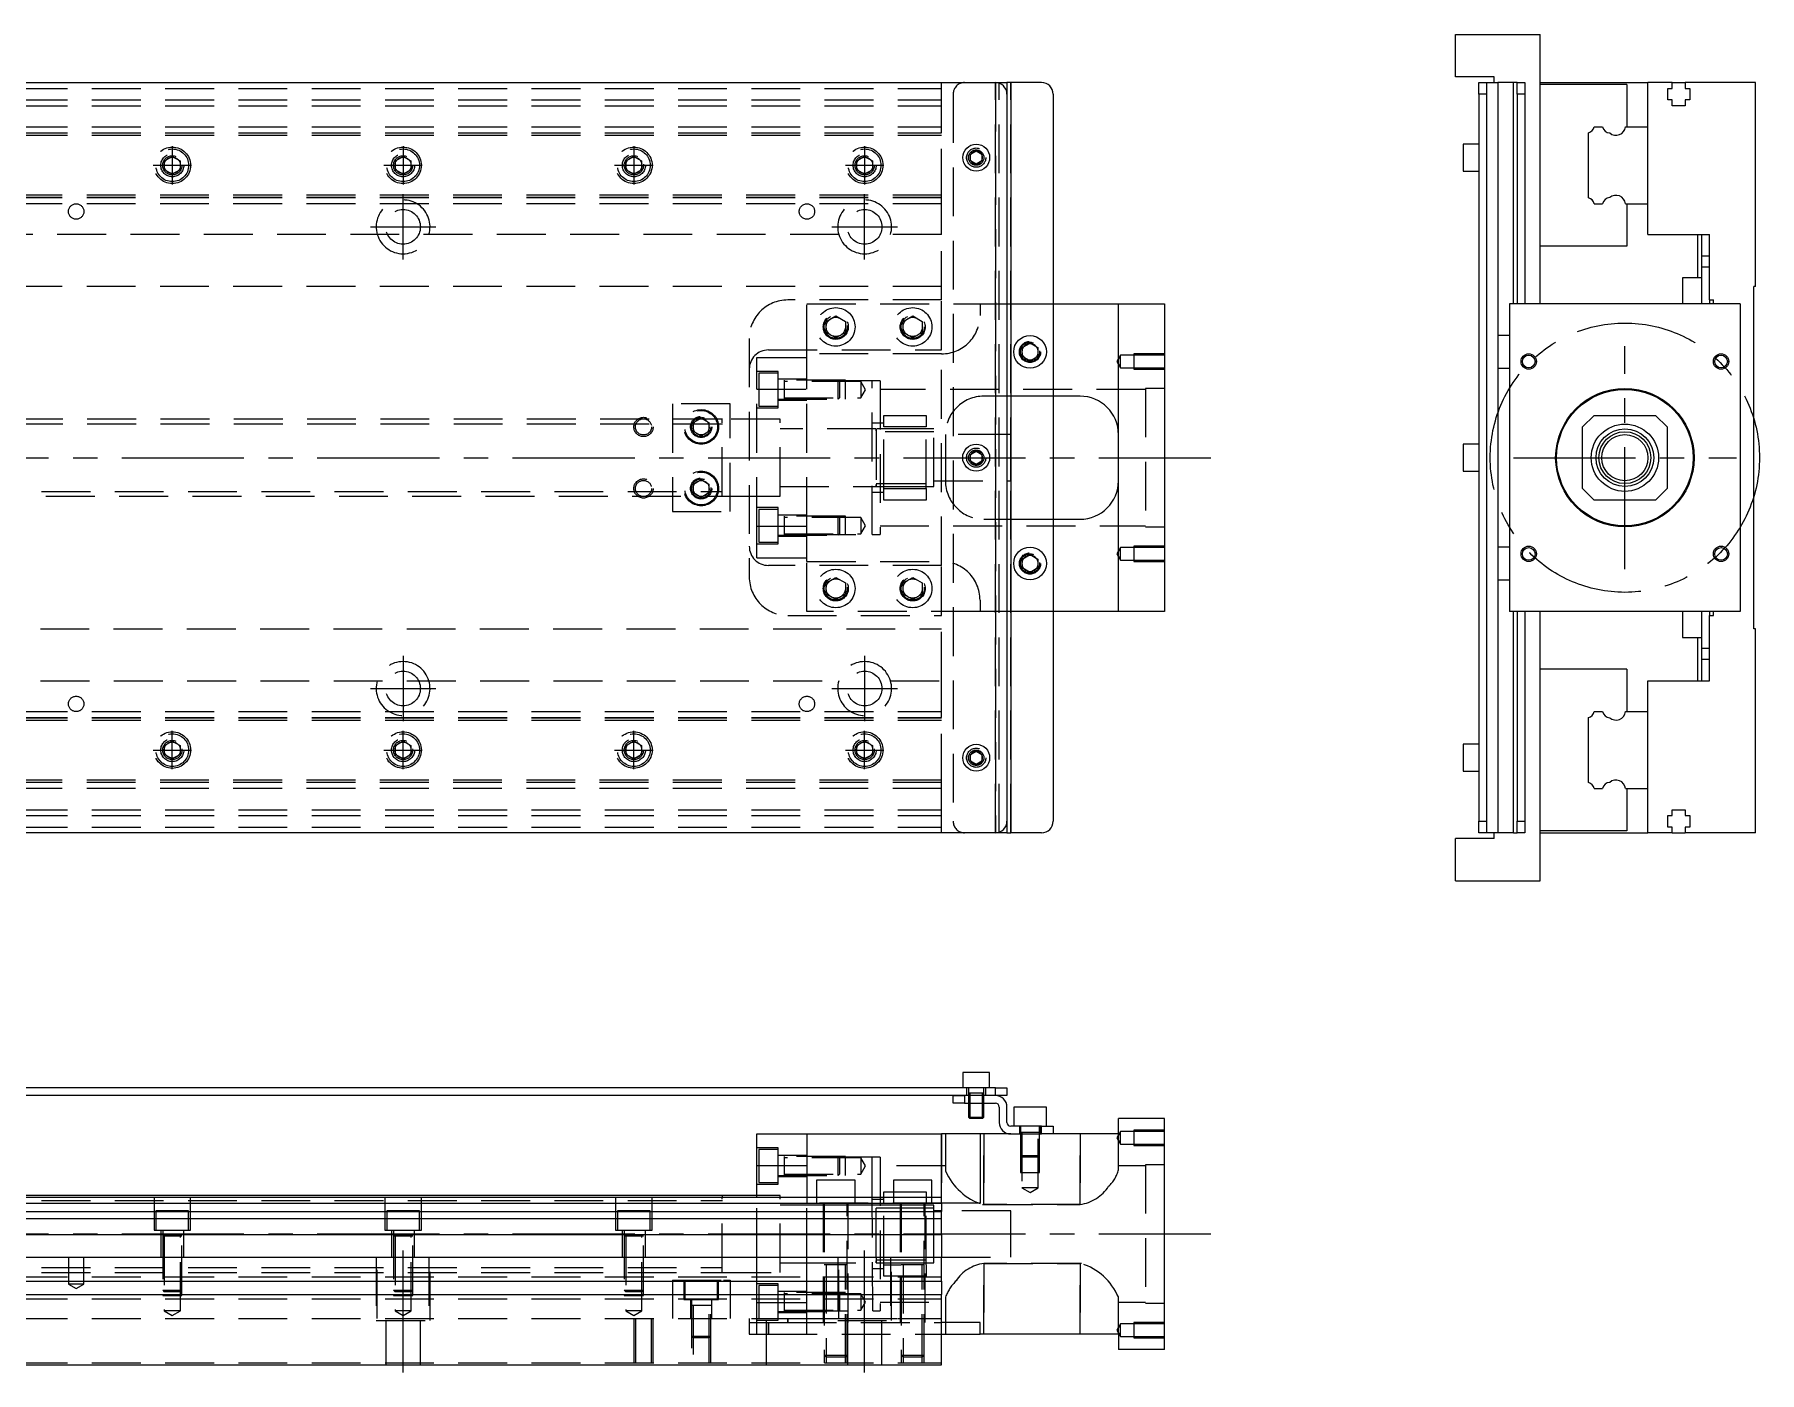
# Model space of a CAD drawing. Extents: x -13 to 870, y -298 to 112.
# Drawn here: x 421.2 to 869.7, y -237.8 to 110 of the extents above; entities that cross this region are included whole.
import ezdxf

# ---------------------------------------------------------------- set-up
doc = ezdxf.new("R2010")
doc.units = 0
doc.linetypes.add('CENTER', pattern=[50.8, 31.75, -6.35, 6.35, -6.35])
doc.linetypes.add('DASHED', pattern=[19.05, 12.7, -6.35])
doc.layers.get('0').update_dxf_attribs({"linetype": 'CONTINUOUS'})
doc.layers.add('CENTER', color=1, linetype='CENTER')

msp = doc.modelspace()

# ---------------------------------------------------------------- linework, layer by layer
at = {"color": 7, "linetype": 'CONTINUOUS'}
for p, q in [((790.65, 110), (812.65, 110)), ((790.65, 99), (790.65, 110)), ((812.65, 40), (812.65, 110)), ((800.65, 99), (790.65, 99)), ((800.65, 97.5), (800.65, 99)), ((3, 97.5), (671, 97.5)), ((671, 97.5), (674, 97.5)), ((674, 97.5), (674, 94.5)), ((675, 97.5), (674, 97.5)), ((674, 94.5), (674, -94.5)), ((675, 97.5), (675, -97.5)), ((683, 97.5), (675, 97.5)), ((686, 94.5), (686, -94.5)), ((796.65, 97.5), (798.65, 97.5)), ((796.65, 94.5), (796.65, 97.5)), ((798.65, 94.5), (796.65, 94.5)), ((796.65, 94.5), (796.65, -94.5)), ((798.65, 97.5), (801.65, 97.5)), ((798.65, 97.5), (798.65, 94.5)), ((798.65, 94.5), (798.65, -94.5)), ((801.65, 97.5), (801.65, 31.75)), ((805.65, 97.5), (801.65, 97.5)), ((805.65, 40), (805.65, 97.5)), ((806.65, 97.5), (805.65, 97.5)), ((806.65, 94.5), (806.65, 97.5)), ((806.65, 97.5), (808.65, 97.5)), ((808.65, 94.5), (806.65, 94.5)), ((806.65, 94.5), (806.65, 40)), ((808.65, 97.5), (808.65, 94.5)), ((808.65, 94.5), (808.65, 40)), ((812.65, 97.5), (840.65, 97.5)), ((835.15, 97), (812.65, 97)), ((835.15, 97), (835.15, 86)), ((840.65, 86), (840.65, 97.5)), ((846.95, 97.5), (840.65, 97.5)), ((845.8, 96), (846.95, 96)), ((845.8, 93), (845.8, 96)), ((846.95, 97.5), (850.35, 97.5)), ((846.95, 96), (846.95, 97.5)), ((850.35, 97.5), (850.35, 96)), ((868.65, 97.5), (850.35, 97.5)), ((850.35, 96), (851.5, 96)), ((851.5, 96), (851.5, 93)), ((868.65, 44.5), (868.65, 97.5)), ((846.95, 93), (845.8, 93)), ((846.95, 91.5), (846.95, 93)), ((850.35, 91.5), (846.95, 91.5)), ((850.35, 93), (850.35, 91.5)), ((851.5, 93), (850.35, 93)), ((826.689608, 86), (828.810392, 86)), ((834.831934, 86), (840.65, 86)), ((840.65, 66), (840.65, 86)), ((840.65, 66), (840.65, 86)), ((792.65, 81.5), (792.65, 78)), ((796.65, 81.5), (792.65, 81.5)), ((825.15, 67.539608), (825.15, 84.460392)), ((664.5, 78.866026), (666, 79.73205)), ((664.5, 77.133974), (664.5, 78.866026)), ((666, 76.26795), (664.5, 77.133974)), ((666, 79.73205), (667.5, 78.866026)), ((667.5, 77.133974), (666, 76.26795)), ((667.5, 78.866026), (667.5, 77.133974)), ((792.65, 78), (792.65, 74.5)), ((792.65, 74.5), (796.65, 74.5)), ((826.689608, 66), (828.810392, 66)), ((834.831934, 66), (840.65, 66)), ((835.15, 66), (835.15, 55)), ((840.65, 58), (840.65, 66)), ((835.15, 55), (812.65, 55)), ((840.65, 58), (856.65, 58)), ((853.65, 46.75), (853.65, 58)), ((854.65, 52.5), (854.65, 58)), ((856.65, 41), (856.65, 58)), ((854.65, 49.5), (854.65, 52.5)), ((854.65, 52.5), (856.65, 52.5)), ((856.65, 49.5), (854.65, 49.5)), ((854.65, 40), (854.65, 49.5)), ((849.65, 46.75), (849.65, 42.5)), ((854.65, 46.75), (849.65, 46.75)), ((849.65, 42.5), (849.65, 40)), ((856.65, 41), (857.65, 41)), ((856.65, 41), (856.65, 40)), ((857.65, 40), (857.65, 41)), ((868.15, -44.5), (868.15, 44.5)), ((868.65, 44.5), (868.15, 44.5)), ((685.995, 40.000006), (702.995, 40.000006)), ((702.995, 40.000006), (714.995, 40.000006)), ((702.995, -39.999994), (702.995, 40.000006)), ((714.995, 40.000006), (714.995, -39.999994)), ((804.65, 40), (804.65, -40)), ((864.65, 40), (804.65, 40)), ((864.65, 40), (864.65, -40)), ((801.65, 31.75), (801.65, 27.5)), ((804.65, 31.75), (801.65, 31.75)), ((677.995, 28.654706), (679.995, 29.809408)), ((677.995, 26.345306), (677.995, 28.654706)), ((679.995, 29.809408), (681.995, 28.654706)), ((681.995, 28.654706), (681.995, 26.345306)), ((801.65, 27.5), (801.65, 23.25)), ((679.995, 25.190604), (677.995, 26.345306)), ((681.995, 26.345306), (679.995, 25.190604)), ((801.65, 23.25), (801.65, -23.25)), ((801.65, 23.25), (804.65, 23.25)), ((692.995, 16.000006), (685.995, 16.000006)), ((826.65, 11), (823.65, 8)), ((826.65, 11), (842.65, 11)), ((845.65, 8), (842.65, 11)), ((823.65, -8), (823.65, 8)), ((845.65, 8), (845.65, -8)), ((664.495, 0.866032), (665.995, 1.732056)), ((664.495, -0.86602), (664.495, 0.866032)), ((665.995, 1.732056), (667.495, 0.866032)), ((667.495, 0.866032), (667.495, -0.86602)), ((792.65, 3.5), (792.65, 0)), ((796.65, 3.5), (792.65, 3.5)), ((665.995, -1.732044), (664.495, -0.86602)), ((667.495, -0.86602), (665.995, -1.732044)), ((792.65, 0), (792.65, -3.5)), ((792.65, -3.5), (796.65, -3.5)), ((823.65, -8), (826.65, -11)), ((842.65, -11), (845.65, -8)), ((842.65, -11), (826.65, -11)), ((685.995, -15.999994), (692.995, -15.999994)), ((677.995, -26.345294), (679.995, -25.190592)), ((677.995, -28.654694), (677.995, -26.345294)), ((679.995, -25.190592), (681.995, -26.345294)), ((681.995, -26.345294), (681.995, -28.654694)), ((801.65, -23.25), (801.65, -27.5)), ((804.65, -23.25), (801.65, -23.25)), ((679.995, -29.809396), (677.995, -28.654694)), ((681.995, -28.654694), (679.995, -29.809396)), ((801.65, -27.5), (801.65, -31.75)), ((801.65, -31.75), (801.65, -97.5)), ((801.65, -31.75), (804.65, -31.75)), ((702.995, -39.999994), (685.995, -39.999994)), ((714.995, -39.999994), (702.995, -39.999994)), ((864.65, -40), (804.65, -40)), ((805.65, -97.5), (805.65, -40)), ((806.65, -40), (806.65, -94.5)), ((808.65, -40), (808.65, -94.5)), ((812.65, -110), (812.65, -40)), ((849.65, -40), (849.65, -42.5)), ((854.65, -49.5), (854.65, -40)), ((856.65, -40), (856.65, -41)), ((857.65, -41), (857.65, -40)), ((849.65, -42.5), (849.65, -46.75)), ((856.65, -58), (856.65, -41)), ((856.65, -41), (857.65, -41)), ((868.65, -44.5), (868.15, -44.5)), ((868.65, -97.5), (868.65, -44.5)), ((849.65, -46.75), (854.65, -46.75)), ((853.65, -58), (853.65, -46.75)), ((854.65, -49.5), (856.65, -49.5)), ((854.65, -52.5), (854.65, -49.5)), ((856.65, -52.5), (854.65, -52.5)), ((854.65, -58), (854.65, -52.5)), ((835.15, -55), (812.65, -55)), ((835.15, -55), (835.15, -66)), ((840.65, -66), (840.65, -58)), ((840.65, -58), (856.65, -58)), ((826.689608, -66), (828.810392, -66)), ((834.831934, -66), (840.65, -66)), ((840.65, -86), (840.65, -66)), ((840.65, -86), (840.65, -66)), ((825.15, -84.460392), (825.15, -67.539608)), ((792.65, -74.5), (792.65, -78)), ((796.65, -74.5), (792.65, -74.5)), ((664.5, -77.133974), (666, -76.26795)), ((664.5, -78.866026), (664.5, -77.133974)), ((666, -79.73205), (664.5, -78.866026)), ((666, -76.26795), (667.5, -77.133974)), ((667.5, -78.866026), (666, -79.73205)), ((667.5, -77.133974), (667.5, -78.866026)), ((792.65, -78), (792.65, -81.5)), ((792.65, -81.5), (796.65, -81.5)), ((826.689608, -86), (828.810392, -86)), ((834.831934, -86), (840.65, -86)), ((835.15, -86), (835.15, -97)), ((840.65, -97.5), (840.65, -86)), ((845.8, -93), (846.95, -93)), ((845.8, -96), (845.8, -93)), ((846.95, -91.5), (850.35, -91.5)), ((846.95, -93), (846.95, -91.5)), ((850.35, -91.5), (850.35, -93)), ((850.35, -93), (851.5, -93)), ((851.5, -93), (851.5, -96)), ((671, -97.5), (3, -97.5)), ((674, -97.5), (671, -97.5)), ((674, -94.5), (674, -97.5)), ((674, -97.5), (675, -97.5)), ((683, -97.5), (675, -97.5)), ((796.65, -94.5), (798.65, -94.5)), ((796.65, -97.5), (796.65, -94.5)), ((798.65, -97.5), (796.65, -97.5)), ((798.65, -94.5), (798.65, -97.5)), ((801.65, -97.5), (798.65, -97.5)), ((800.65, -99), (800.65, -97.5)), ((805.65, -97.5), (801.65, -97.5)), ((805.65, -97.5), (806.65, -97.5)), ((806.65, -97.5), (806.65, -94.5)), ((806.65, -94.5), (808.65, -94.5)), ((808.65, -97.5), (806.65, -97.5)), ((808.65, -94.5), (808.65, -97.5)), ((835.15, -97), (812.65, -97)), ((812.65, -97.5), (840.65, -97.5)), ((846.95, -97.5), (840.65, -97.5)), ((846.95, -96), (845.8, -96)), ((846.95, -97.5), (846.95, -96)), ((846.95, -97.5), (850.35, -97.5)), ((850.35, -96), (850.35, -97.5)), ((851.5, -96), (850.35, -96)), ((868.65, -97.5), (850.35, -97.5)), ((790.65, -110), (790.65, -99)), ((800.65, -99), (790.65, -99)), ((790.65, -110), (812.65, -110)), ((669.495, -159.79), (662.495, -159.79)), ((662.495, -159.79), (662.495, -163.79)), ((669.495, -163.79), (669.495, -159.79)), ((671, -163.79), (412, -163.79)), ((663, -165.79), (412, -165.79)), ((659.995, -167.79), (659.995, -165.79)), ((662.995, -165.79), (662.995, -167.79)), ((670.995, -165.79), (662.995, -165.79)), ((670.995, -165.79), (662.995, -165.79)), ((670.995, -165.79), (670.995, -163.79)), ((670.995, -163.79), (673.995, -163.79)), ((673.995, -165.79), (670.995, -165.79)), ((673.995, -163.79), (673.995, -165.79)), ((662.995, -167.79), (659.995, -167.79)), ((662.995, -167.79), (670.995, -167.79)), ((663.995, -167.79002), (663.995, -171.44)), ((664.345, -167.79002), (664.345, -171.79)), ((667.645, -171.79), (667.645, -167.79002)), ((667.995, -171.44), (667.995, -167.79002)), ((671.995, -168.79), (671.995, -172.79)), ((673.995, -172.79), (673.995, -168.79)), ((684.245, -168.79), (675.745, -168.79)), ((675.745, -168.79), (675.745, -173.79)), ((684.245, -173.79), (684.245, -168.79)), ((663.995, -171.44), (667.995, -171.44)), ((663.995, -171.44), (664.345, -171.79)), ((667.645, -171.79), (664.345, -171.79)), ((667.645, -171.79), (667.995, -171.44)), ((682.995, -173.79), (674.995, -173.79)), ((682.995, -175.79), (682.995, -173.79)), ((682.995, -173.79), (685.995, -173.79)), ((685.995, -173.79), (685.995, -175.79)), ((702.995, -175.79), (702.995, -171.79)), ((714.995, -171.79), (702.995, -171.79)), ((714.995, -231.79), (714.995, -171.79)), ((608.995, -175.79), (621.995, -175.79)), ((608.995, -184.00658), (608.995, -175.79)), ((621.995, -175.79), (656.995, -175.79)), ((621.995, -175.79), (621.995, -192.29)), ((656.995, -192.29), (656.995, -175.79)), ((666.995, -175.79), (656.995, -175.79)), ((674.995, -175.79), (666.995, -175.79)), ((666.995, -175.79), (666.995, -193.79)), ((674.995, -175.79), (682.995, -175.79)), ((685.995, -175.79), (682.995, -175.79)), ((702.995, -175.79), (685.995, -175.79)), ((608.995, -184.00658), (621.995, -184.00658)), ((608.995, -192.29), (608.995, -184.00658)), ((634.495, -187.79), (624.495, -187.79)), ((624.495, -187.79), (624.495, -192.29)), ((634.495, -192.29), (634.495, -187.79)), ((654.495, -187.79), (644.495, -187.79)), ((644.495, -187.79), (644.495, -192.29)), ((654.495, -192.29), (654.495, -187.79)), ((600, -191.79), (411.5, -191.79)), ((657, -192.29), (411.5, -192.29)), ((599.995, -191.79), (599.995, -192.29)), ((600, -191.79), (599.995, -191.79)), ((608.995, -191.79), (599.995, -191.79)), ((656.995, -193.829608), (656.995, -192.29)), ((657, -193.829608), (411.5, -193.829608)), ((411.5, -195.950392), (657, -195.950392)), ((666.995, -193.79), (656.995, -193.79)), ((656.995, -193.829608), (656.995, -195.950392)), ((656.995, -197.860532), (656.995, -195.950392)), ((657, -197.860532), (411.5, -197.860532)), ((656.995, -201.971934), (656.995, -197.860532)), ((657, -201.971934), (411.5, -201.971934)), ((656.995, -201.971934), (656.995, -207.79)), ((17, -207.79), (657, -207.79)), ((656.995, -214.09), (656.995, -207.79)), ((17, -214.09), (657, -214.09)), ((656.995, -214.09), (656.995, -217.49)), ((17, -217.49), (657, -217.49)), ((656.995, -235.79), (656.995, -217.49)), ((666.995, -224.79), (656.995, -224.79)), ((656.995, -227.79), (666.995, -227.79)), ((666.995, -227.79), (666.995, -224.79)), ((702.995, -227.79), (666.995, -227.79)), ((702.995, -227.79), (702.995, -231.79)), ((714.995, -231.79), (702.995, -231.79)), ((17, -235.79), (657, -235.79))]:
    msp.add_line(p, q, dxfattribs=at)
at = {"color": 3, "linetype": 'DASHED'}
for p, q in [((17, 96), (657, 96)), ((657, 86), (657, 97.5)), ((660, 94.5), (660, -94.5)), ((671, -97.5), (671, 97.5)), ((671, 97.5), (671, -97.5)), ((672, -97.5), (672, 97.5)), ((675, -97.5), (675, 97.5)), ((17, 93), (657, 93)), ((17, 91.5), (657, 91.5)), ((17, 86), (657, 86)), ((657, 84.460392), (657, 86)), ((17, 84.460392), (657, 84.460392)), ((17, 84.403994), (657, 84.403994)), ((17, 83.8), (657, 83.8)), ((657, 67.539608), (657, 84.460392)), ((454.5, 76), (454.534018, 76.411016)), ((455, 77.1547), (457, 78.309402)), ((455, 74.8453), (455, 77.1547)), ((457, 78.309402), (459, 77.1547)), ((459, 77.1547), (459, 74.8453)), ((514.5, 76), (514.534018, 76.411016)), ((515, 77.1547), (517, 78.309402)), ((515, 74.8453), (515, 77.1547)), ((517, 78.309402), (519, 77.1547)), ((519, 77.1547), (519, 74.8453)), ((575, 77.1547), (577, 78.309402)), ((575, 74.8453), (575, 77.1547)), ((577, 78.309402), (579, 77.1547)), ((579, 77.1547), (579, 74.8453)), ((579.483582, 76.286038), (579.5, 76)), ((634.5, 76), (634.534018, 76.411016)), ((635, 77.1547), (637, 78.309402)), ((635, 74.8453), (635, 77.1547)), ((637, 78.309402), (639, 77.1547)), ((639, 77.1547), (639, 74.8453)), ((667.973226, 78.326156), (668, 78)), ((457, 73.690598), (455, 74.8453)), ((459, 74.8453), (457, 73.690598)), ((517, 73.690598), (515, 74.8453)), ((519, 74.8453), (517, 73.690598)), ((577, 73.690598), (575, 74.8453)), ((579, 74.8453), (577, 73.690598)), ((637, 73.690598), (635, 74.8453)), ((639, 74.8453), (637, 73.690598)), ((657, 68.2), (17, 68.2)), ((657, 67.596006), (17, 67.596006)), ((657, 67.539608), (17, 67.539608)), ((657, 66), (657, 67.539608)), ((657, 66), (17, 66)), ((657, 58), (657, 66)), ((630.291796, 58), (403.708204, 58)), ((657, 58), (643.708204, 58)), ((657, 41), (657, 58)), ((657, 44.5), (22.640312, 44.5)), ((656.995, 41.000006), (616.995, 41.000006)), ((656.995, 28.000006), (656.995, 41.000006)), ((621.995, 27.000006), (621.995, 40.000006)), ((621.995, 40.000006), (666.995, 40.000006)), ((626.995, 35.443382), (629.495, 36.886758)), ((629.495, 36.886758), (631.995, 35.443382)), ((646.995, 35.443382), (649.495, 36.886758)), ((649.495, 36.886758), (651.995, 35.443382)), ((666.995, 40.000006), (666.995, 37.000006)), ((666.995, 40.000006), (673.995, 40.000006)), ((673.995, 40.000006), (685.995, 40.000006)), ((626.995, 32.55663), (626.995, 35.443382)), ((629.495, 31.113254), (626.995, 32.55663)), ((631.995, 32.55663), (629.495, 31.113254)), ((631.995, 35.443382), (631.995, 32.55663)), ((632.472798, 34.364312), (632.495, 34.000006)), ((646.495, 34.000006), (646.515026, 34.346062)), ((646.995, 32.55663), (646.995, 35.443382)), ((649.495, 31.113254), (646.995, 32.55663)), ((651.995, 32.55663), (649.495, 31.113254)), ((651.995, 35.443382), (651.995, 32.55663)), ((606.995, 31.000006), (606.995, -30.999994)), ((611.995, 28.000006), (656.995, 28.000006)), ((621.995, 17.783426), (621.995, 27.000006)), ((656.995, 27.000006), (621.995, 27.000006)), ((656.995, -27.999994), (656.995, 28.000006)), ((682.478582, 27.786044), (682.495, 27.500006)), ((706.995, 27), (706.995, 23.000012)), ((714.995, 27), (706.995, 27)), ((608.995, 17.783426), (608.995, 26.000006)), ((608.995, 26.000006), (621.995, 26.000006)), ((614.495, 22.427676), (608.995, 22.427676)), ((614.495, 12.927676), (614.495, 22.427676)), ((621.995, 17.783426), (621.995, 26.000006)), ((703.495, 26.650006), (702.542372, 25.000006)), ((702.542372, 25.000006), (703.495, 23.350006)), ((703.495, 23.350006), (703.495, 26.650006)), ((706.995, 26.650006), (703.495, 26.650006)), ((703.495, 23.350006), (706.995, 23.350006)), ((714.995, 26.650006), (706.995, 26.650006)), ((706.995, 23.350006), (714.995, 23.350006)), ((706.995, 23.000012), (714.995, 23.000012)), ((609.495, 21.927676), (609.495, 13.427676)), ((614.495, 21.927676), (609.495, 21.927676)), ((621.995, 20.427676), (614.495, 20.427676)), ((631.995, 20.17767), (614.495, 20.17767)), ((616.095, 20.17768), (616.095, 15.17767)), ((635.995, 19.777676), (616.095, 19.777676)), ((638.995, 20.000006), (621.995, 20.000006)), ((638.995, 20.000006), (621.995, 20.000006)), ((630.095, 15.177676), (630.095, 20.177676)), ((630.495, 19.777676), (630.095, 20.177676)), ((630.495, 19.777676), (630.495, 15.577676)), ((631.995, 15.17768), (631.995, 20.17767)), ((635.995, 19.777676), (635.995, 15.577676)), ((637.207436, 17.677676), (635.995, 19.777676)), ((638.995, -19.999994), (638.995, 20.000006)), ((640.995, 20.000006), (638.995, 20.000006)), ((640.995, 20.000006), (640.995, -19.999994)), ((709.995, 18.000006), (709.995, -17.999994)), ((714.995, 18.000006), (709.995, 18.000006)), ((602, 14), (587, 14)), ((587, 14), (587, -14)), ((602, -14), (602, 14)), ((608.995, 17.783426), (621.995, 17.783426)), ((608.995, -17.783414), (608.995, 17.783426)), ((614.495, 15.17768), (631.995, 15.17768)), ((614.495, 14.927676), (621.995, 14.927676)), ((616.095, 15.577676), (635.995, 15.577676)), ((621.995, -17.783414), (621.995, 17.783426)), ((621.995, -17.783414), (621.995, 17.783426)), ((630.095, 15.177676), (630.495, 15.577676)), ((635.995, 15.577676), (637.207436, 17.677676)), ((709.995, 17.750006), (640.995, 17.750006)), ((673.995, 16.000006), (667.995, 16.000006)), ((685.995, 16.000006), (673.995, 16.000006)), ((600.005, 10), (367.00002, 10)), ((592.5, 9.1547), (594.5, 10.309402)), ((592.5, 6.8453), (592.5, 9.1547)), ((594.5, 10.309402), (596.5, 9.1547)), ((596.5, 9.1547), (596.5, 6.8453)), ((599.995, -9.999994), (599.995, 10.000006)), ((614.995, 10.000006), (599.995, 10.000006)), ((608.995, 12.927676), (614.495, 12.927676)), ((614.995, 10.000006), (608.995, 10.000006)), ((609.495, 13.427676), (614.495, 13.427676)), ((614.995, -9.999994), (614.995, 10.000006)), ((614.995, -9.999994), (614.995, 10.000006)), ((641.995, 9.000006), (638.995, 9.000006)), ((641.995, 11.000006), (652.995, 11.000006)), ((641.995, 8.000006), (641.995, 11.000006)), ((652.995, 11.000006), (652.995, 8.000006)), ((600, 8.75), (42, 8.75)), ((592, 8), (592.018502, 8.303588)), ((594.5, 5.690598), (592.5, 6.8453)), ((596.5, 6.8453), (594.5, 5.690598)), ((640, 7.500006), (614.995, 7.500006)), ((639.99, 7.500006), (614.995, 7.500006)), ((652.995, 7.500006), (639.99, 7.500006)), ((640, 7.500006), (639.99, 7.500006)), ((639.995, 6.95099), (639.995, 7.500006)), ((639.995, 7.500006), (639.995, 6.951134)), ((639.995, 6.951134), (639.995, -6.950978)), ((654.995, 6.750006), (639.995, 6.750006)), ((652.995, 7.500006), (640, 7.500006)), ((652.995, 8.000006), (641.995, 8.000006)), ((641.995, -7.999994), (641.995, 8.000006)), ((652.995, -7.999994), (652.995, 8.000006)), ((654.995, 7.500006), (652.995, 7.500006)), ((654.995, -7.499994), (654.995, 7.500006)), ((673.995, 6.000006), (654.995, 6.000006)), ((657.995, 6.000006), (657.995, -5.999994)), ((674.995, 6.000006), (673.995, 6.000006)), ((674.995, -5.999994), (674.995, 6.000006)), ((663.995, 0.000006), (664.025168, 0.346072)), ((42, -8.75), (600, -8.75)), ((592.5, -6.8453), (594.5, -5.690598)), ((592.5, -9.1547), (592.5, -6.8453)), ((594.5, -5.690598), (596.5, -6.8453)), ((596.5, -6.8453), (596.5, -9.1547)), ((596.983582, -7.713962), (597, -8)), ((614.995, -7.499994), (640, -7.499994)), ((614.995, -7.499994), (639.99, -7.499994)), ((639.99, -7.499994), (652.995, -7.499994)), ((639.99, -7.499994), (640, -7.499994)), ((639.995, -6.749994), (654.995, -6.749994)), ((639.995, -7.499326), (639.995, -6.950956)), ((639.995, -6.950978), (639.995, -7.499994)), ((639.995, -7.499994), (639.995, -7.499326)), ((640, -7.499994), (652.995, -7.499994)), ((641.995, -7.999994), (652.995, -7.999994)), ((641.995, -10.999994), (641.995, -7.999994)), ((652.995, -7.499994), (654.995, -7.499994)), ((652.995, -7.999994), (652.995, -10.999994)), ((654.995, -5.999994), (673.995, -5.999994)), ((673.995, -5.999994), (674.995, -5.999994)), ((367.00002, -10), (600.005, -10)), ((594.5, -10.309402), (592.5, -9.1547)), ((596.5, -9.1547), (594.5, -10.309402)), ((599.995, -9.999994), (614.995, -9.999994)), ((608.995, -9.999994), (614.995, -9.999994)), ((614.495, -12.927664), (608.995, -12.927664)), ((609.495, -13.427664), (609.495, -21.927664)), ((614.495, -13.427664), (609.495, -13.427664)), ((614.495, -22.427664), (614.495, -12.927664)), ((638.995, -8.999994), (641.995, -8.999994)), ((652.995, -10.999994), (641.995, -10.999994)), ((587, -14), (602, -14)), ((608.995, -17.783414), (621.995, -17.783414)), ((608.995, -25.999994), (608.995, -17.783414)), ((621.995, -14.927664), (614.495, -14.927664)), ((631.995, -15.177668), (614.495, -15.177668)), ((616.095, -15.177658), (616.095, -20.177668)), ((635.995, -15.577664), (616.095, -15.577664)), ((621.995, -25.999994), (621.995, -17.783414)), ((621.995, -26.999994), (621.995, -17.783414)), ((630.095, -20.177664), (630.095, -15.177664)), ((630.495, -15.577664), (630.095, -15.177664)), ((630.495, -15.577664), (630.495, -19.777664)), ((631.995, -20.177658), (631.995, -15.177668)), ((635.995, -15.577664), (635.995, -19.777664)), ((637.207436, -17.677664), (635.995, -15.577664)), ((635.995, -19.777664), (637.207436, -17.677664)), ((640.995, -17.749994), (709.995, -17.749994)), ((667.995, -15.999994), (673.995, -15.999994)), ((673.995, -15.999994), (685.995, -15.999994)), ((609.495, -21.927664), (614.495, -21.927664)), ((614.495, -20.177658), (631.995, -20.177658)), ((614.495, -20.427664), (621.995, -20.427664)), ((616.095, -19.777664), (635.995, -19.777664)), ((621.995, -19.999994), (638.995, -19.999994)), ((621.995, -19.999994), (638.995, -19.999994)), ((630.095, -20.177664), (630.495, -19.777664)), ((638.995, -19.999994), (640.995, -19.999994)), ((709.995, -17.999994), (714.995, -17.999994)), ((608.995, -22.427664), (614.495, -22.427664)), ((608.995, -25.999994), (621.995, -25.999994)), ((703.495, -23.349994), (702.542372, -24.999994)), ((702.542372, -24.999994), (703.495, -26.649994)), ((703.495, -26.649994), (703.495, -23.349994)), ((706.995, -23.349994), (703.495, -23.349994)), ((703.495, -26.649994), (706.995, -26.649994)), ((706.995, -23), (706.995, -26.999988)), ((714.995, -23), (706.995, -23)), ((714.995, -23.349994), (706.995, -23.349994)), ((706.995, -26.649994), (714.995, -26.649994)), ((656.995, -27.999994), (611.995, -27.999994)), ((621.995, -26.999994), (656.995, -26.999994)), ((621.995, -39.999994), (621.995, -26.999994)), ((626.995, -32.556618), (629.495, -31.113242)), ((629.495, -31.113242), (631.995, -32.556618)), ((646.995, -32.556618), (649.495, -31.113242)), ((649.495, -31.113242), (651.995, -32.556618)), ((656.995, -40.999994), (656.995, -27.999994)), ((682.478582, -27.213956), (682.495, -27.499994)), ((706.995, -26.999988), (714.995, -26.999988)), ((626.995, -35.44337), (626.995, -32.556618)), ((629.495, -36.886746), (626.995, -35.44337)), ((631.995, -35.44337), (629.495, -36.886746)), ((631.995, -32.556618), (631.995, -35.44337)), ((632.472798, -33.635688), (632.495, -33.999994)), ((646.995, -35.44337), (646.995, -32.556618)), ((649.495, -36.886746), (646.995, -35.44337)), ((651.995, -35.44337), (649.495, -36.886746)), ((651.995, -32.556618), (651.995, -35.44337)), ((652.472798, -33.635688), (652.495, -33.999994)), ((666.995, -39.999994), (621.995, -39.999994)), ((666.995, -36.999994), (666.995, -39.999994)), ((673.995, -39.999994), (666.995, -39.999994)), ((685.995, -39.999994), (673.995, -39.999994)), ((22.640312, -44.5), (657, -44.5)), ((616.995, -40.999994), (656.995, -40.999994)), ((657, -58), (657, -41)), ((403.708204, -58), (630.291796, -58)), ((643.708204, -58), (657, -58)), ((657, -66), (657, -58)), ((17, -66), (657, -66)), ((657, -67.539608), (657, -66)), ((17, -67.539608), (657, -67.539608)), ((17, -67.596006), (657, -67.596006)), ((17, -68.2), (657, -68.2)), ((657, -84.460392), (657, -67.539608)), ((455, -74.8453), (457, -73.690598)), ((455, -77.1547), (455, -74.8453)), ((457, -73.690598), (459, -74.8453)), ((459, -74.8453), (459, -77.1547)), ((459.483582, -75.713962), (459.5, -76)), ((515, -74.8453), (517, -73.690598)), ((515, -77.1547), (515, -74.8453)), ((517, -73.690598), (519, -74.8453)), ((519, -74.8453), (519, -77.1547)), ((519.483582, -75.713962), (519.5, -76)), ((574.5, -76), (574.534018, -75.588984)), ((575, -74.8453), (577, -73.690598)), ((575, -77.1547), (575, -74.8453)), ((577, -73.690598), (579, -74.8453)), ((579, -74.8453), (579, -77.1547)), ((635, -74.8453), (637, -73.690598)), ((635, -77.1547), (635, -74.8453)), ((637, -73.690598), (639, -74.8453)), ((639, -74.8453), (639, -77.1547)), ((639.483582, -75.713962), (639.5, -76)), ((457, -78.309402), (455, -77.1547)), ((459, -77.1547), (457, -78.309402)), ((517, -78.309402), (515, -77.1547)), ((519, -77.1547), (517, -78.309402)), ((577, -78.309402), (575, -77.1547)), ((579, -77.1547), (577, -78.309402)), ((637, -78.309402), (635, -77.1547)), ((639, -77.1547), (637, -78.309402)), ((667.973226, -77.673844), (668, -78)), ((657, -83.8), (17, -83.8)), ((657, -84.403994), (17, -84.403994)), ((657, -84.460392), (17, -84.460392)), ((657, -86), (657, -84.460392)), ((657, -86), (17, -86)), ((657, -97.5), (657, -86)), ((17, -91.5), (657, -91.5)), ((17, -93), (657, -93)), ((17, -96), (657, -96)), ((659.995, -165.79), (662.995, -165.79)), ((663.495, -163.79), (663.495, -165.79)), ((667.995006, -165.19), (663.994994, -165.19)), ((663.995, -163.79), (663.995, -167.79)), ((664.345, -165.19), (664.345, -167.79)), ((667.645, -167.79), (667.645, -165.19)), ((667.995, -167.79), (667.995, -163.79)), ((668.495, -165.79), (668.495, -163.79)), ((677.245, -173.79), (677.245, -175.79)), ((677.495006, -173.79), (677.495006, -185.79)), ((682.494994, -185.79), (682.494994, -173.79)), ((682.745, -175.79), (682.745, -173.79)), ((706.995, -174.790006), (706.995, -178.789994)), ((714.995, -174.790006), (706.995, -174.790006)), ((614.495, -179.36233), (608.995, -179.36233)), ((614.495, -188.86233), (614.495, -179.36233)), ((656.995, -175.79), (656.995, -192.29)), ((657.995, -175.79), (657.995, -185.084836)), ((667.995, -194.104786), (667.995, -175.79)), ((667.995, -175.79), (667.995, -194.104786)), ((682.495006, -175.39), (677.494994, -175.39)), ((677.895, -175.39), (677.895, -189.79)), ((682.095, -189.79), (682.095, -175.39)), ((692.995, -175.79), (692.995, -194.104786)), ((692.995, -194.104786), (692.995, -175.79)), ((703.495, -175.14), (702.542372, -176.79)), ((702.542372, -176.79), (703.495, -178.44)), ((702.995, -185.084836), (702.995, -175.79)), ((703.495, -178.44), (703.495, -175.14)), ((706.995, -175.14), (703.495, -175.14)), ((703.495, -178.44), (706.995, -178.44)), ((714.995, -175.14), (706.995, -175.14)), ((706.995, -178.44), (714.995, -178.44)), ((706.995, -178.789994), (714.995, -178.789994)), ((609.495, -179.86233), (609.495, -184.11233)), ((614.495, -179.86233), (609.495, -179.86233)), ((621.995, -181.36233), (614.495, -181.36233)), ((631.995, -181.612336), (614.495, -181.612336)), ((616.095, -181.612336), (616.095, -186.612326)), ((635.995, -182.01233), (616.095, -182.01233)), ((638.995, -181.79), (621.995, -181.79)), ((630.095, -184.11233), (630.095, -181.61233)), ((630.495, -182.01233), (630.095, -181.61233)), ((630.495, -182.01233), (630.495, -184.11233)), ((631.995, -186.612326), (631.995, -181.612336)), ((635.995, -182.01233), (635.995, -184.11233)), ((637.207436, -184.11233), (635.995, -182.01233)), ((638.995, -192.29), (638.995, -181.79)), ((640.995, -181.79), (638.995, -181.79)), ((640.995, -181.79), (640.995, -221.79)), ((677.495, -181.39), (682.495, -181.39)), ((677.495, -181.39), (677.895, -181.79)), ((682.095, -181.79), (677.895, -181.79)), ((682.095, -181.79), (682.495, -181.39)), ((709.995, -183.79), (709.995, -219.79)), ((714.995, -183.79), (709.995, -183.79)), ((609.495, -184.11233), (609.495, -188.36233)), ((614.495, -186.612326), (631.995, -186.612326)), ((614.495, -186.86233), (621.995, -186.86233)), ((616.095, -186.21233), (635.995, -186.21233)), ((630.095, -186.61233), (630.095, -184.11233)), ((630.095, -186.61233), (630.495, -186.21233)), ((630.495, -184.11233), (630.495, -186.21233)), ((635.995, -184.11233), (635.995, -186.21233)), ((635.995, -186.21233), (637.207436, -184.11233)), ((657.995, -184.04), (640.995, -184.04)), ((657.995, -185.084836), (658.030862, -185.413408)), ((677.495006, -185.79), (682.494994, -185.79)), ((709.995, -184.04), (702.995, -184.04)), ((452.25, -192.29), (452.25, -200.79)), ((461.75, -200.79), (461.75, -192.29)), ((512.25, -192.29), (512.25, -200.79)), ((521.75, -200.79), (521.75, -192.29)), ((572.25, -192.29), (572.25, -200.79)), ((581.75, -200.79), (581.75, -192.29)), ((599.995, -211.79), (599.995, -192.287168)), ((608.995, -188.86233), (614.495, -188.86233)), ((614.995, -191.79), (608.995, -191.79)), ((608.995, -207.79), (608.995, -192.29)), ((609.495, -188.36233), (614.495, -188.36233)), ((614.995, -211.79), (614.995, -191.79)), ((621.995, -192.29), (621.995, -193.79)), ((624.495, -192.29), (624.495, -193.79)), ((634.495, -193.79), (634.495, -192.29)), ((639.095, -221.79), (638.995, -192.29)), ((641.995, -192.79), (638.995, -192.79)), ((641.995, -190.79), (652.995, -190.79)), ((641.995, -192.29), (641.995, -190.79)), ((641.995, -193.79), (641.995, -192.29)), ((644.495, -192.29), (644.495, -193.79)), ((652.995, -190.79), (652.995, -192.29)), ((652.995, -192.29), (652.995, -193.79)), ((654.495, -193.79), (654.495, -192.29)), ((682.095, -189.79), (677.895, -189.79)), ((677.895, -189.79), (679.995, -191.002436)), ((679.995, -191.002436), (682.095, -189.79)), ((42, -193.04), (600, -193.04)), ((461.25, -195.79), (452.75, -195.79)), ((452.75, -195.79), (452.75, -200.79)), ((461.25, -200.79), (461.25, -195.79)), ((521.25, -195.79), (512.75, -195.79)), ((512.75, -195.79), (512.75, -200.79)), ((521.25, -200.79), (521.25, -195.79)), ((581.25, -195.79), (572.75, -195.79)), ((572.75, -195.79), (572.75, -200.79)), ((581.25, -200.79), (581.25, -195.79)), ((621.995, -194.29), (614.995, -194.29)), ((656.995, -193.79), (621.995, -193.79)), ((621.995, -207.79), (621.995, -193.79)), ((626.495, -194.29), (621.995, -194.29)), ((626.245, -193.79), (626.245, -224.79)), ((632.495, -194.29), (626.495, -194.29)), ((626.495006, -193.79), (626.495006, -235.29)), ((632.494994, -235.29), (632.494994, -193.79)), ((638.995, -194.29), (632.495, -194.29)), ((632.745, -224.79), (632.745, -193.79)), ((639.995, -194.29), (638.995, -194.29)), ((639.995, -207.79), (639.995, -194.29)), ((641.995, -194.29), (639.995, -194.29)), ((641.995, -195.04), (639.995, -195.04)), ((641.995, -209.79), (641.995, -193.79)), ((646.495, -194.29), (641.995, -194.29)), ((646.495, -195.04), (641.995, -195.04)), ((646.245, -193.79), (646.245, -224.79)), ((652.495, -194.29), (646.495, -194.29)), ((652.495, -195.04), (646.495, -195.04)), ((646.495006, -193.79), (646.495006, -235.29)), ((652.494994, -235.29), (652.494994, -193.79)), ((652.995, -194.29), (652.495, -194.29)), ((652.995, -195.04), (652.495, -195.04)), ((652.745, -224.79), (652.745, -193.79)), ((652.995, -209.79), (652.995, -193.79)), ((654.995, -194.29), (652.995, -194.29)), ((654.995, -195.04), (652.995, -195.04)), ((654.995, -201.79), (654.995, -194.29)), ((656.995, -195.79), (654.995, -195.79)), ((674.995, -195.79), (656.995, -195.79)), ((667.61003, -194.089374), (667.995, -194.104786)), ((692.995, -194.104786), (667.995, -194.104786)), ((667.995, -194.104786), (692.995, -194.104786)), ((674.995, -201.79), (674.995, -195.79)), ((452.25, -200.79), (461.75, -200.79)), ((454, -200.79), (454, -207.79)), ((454.500006, -200.79), (454.500006, -217.49)), ((459.499994, -217.49), (459.499994, -200.79)), ((460, -207.79), (460, -200.79)), ((512.25, -200.79), (521.75, -200.79)), ((514, -200.79), (514, -207.79)), ((514.500006, -200.79), (514.500006, -217.49)), ((519.499994, -217.49), (519.499994, -200.79)), ((520, -207.79), (520, -200.79)), ((572.25, -200.79), (581.75, -200.79)), ((574, -200.79), (574, -207.79)), ((574.500006, -200.79), (574.500006, -217.49)), ((579.499994, -217.49), (579.499994, -200.79)), ((580, -207.79), (580, -200.79)), ((654.995, -209.29), (654.995, -201.79)), ((674.995, -207.79), (674.995, -201.79)), ((459.500006, -202.39), (454.499994, -202.39)), ((454.9, -202.39), (454.9, -221.79)), ((459.1, -221.79), (459.1, -202.39)), ((519.500006, -202.39), (514.499994, -202.39)), ((514.9, -202.39), (514.9, -221.79)), ((519.1, -221.79), (519.1, -202.39)), ((579.500006, -202.39), (574.499994, -202.39)), ((574.9, -202.39), (574.9, -221.79)), ((579.1, -221.79), (579.1, -202.39)), ((42, -210.54), (600, -210.54)), ((430, -207.79), (430, -214.79)), ((434, -214.79), (434, -207.79)), ((510, -207.79), (510, -224.29)), ((510.291796, -223.79), (510.291796, -207.79)), ((523.708204, -207.79), (523.708204, -223.79)), ((524, -224.29), (524, -207.79)), ((608.995, -214.09), (608.995, -207.79)), ((614.995, -209.29), (621.995, -209.29)), ((621.995, -214.09), (621.995, -207.79)), ((621.995, -209.29), (640, -209.29)), ((632.495006, -209.79), (626.494994, -209.79)), ((626.995, -209.79), (626.995, -235.29)), ((630, -207.79), (630, -224.29)), ((630.291796, -223.79), (630.291796, -207.79)), ((631.995, -235.29), (631.995, -209.79)), ((639.99, -209.29), (652.995, -209.29)), ((639.995, -207.79), (639.995, -208.54)), ((639.995, -207.891716), (639.995, -208.741128)), ((639.995, -208.54), (654.995, -208.54)), ((639.995, -209.29), (639.995, -208.740962)), ((639.995, -208.741128), (639.995, -209.29)), ((640, -209.29), (652.995, -209.29)), ((641.995, -209.79), (646.39499, -209.79)), ((641.995, -212.79), (641.995, -209.79)), ((643.708204, -207.79), (643.708204, -223.79)), ((644, -224.29), (644, -207.79)), ((652.495006, -209.79), (646.494994, -209.79)), ((646.995, -209.79), (646.995, -235.29)), ((651.995, -235.29), (651.995, -209.79)), ((652.995, -209.29), (654.995, -209.29)), ((652.995, -209.79), (652.995, -212.79)), ((656.995, -207.79), (674.995, -207.79)), ((667.995, -209.475214), (692.995, -209.475214)), ((692.995, -209.475214), (667.995, -209.475214)), ((667.995, -227.79), (667.995, -209.475214)), ((667.995, -209.475214), (667.995, -227.79)), ((693.378512, -209.490578), (692.995, -209.475214)), ((692.995, -209.475214), (692.995, -227.79)), ((692.995, -227.79), (692.995, -209.475214)), ((17, -212.94), (657, -212.94)), ((42, -211.79), (600, -211.79)), ((434, -214.79), (430, -214.79)), ((430, -214.79), (432, -215.9447)), ((432, -215.9447), (434, -214.79)), ((587, -213.79), (587, -214.09)), ((587, -213.79), (600.291796, -213.79)), ((587, -214.09), (587, -217.49)), ((590, -213.79), (590, -218.79)), ((590.25, -213.79), (590.25, -214.09)), ((590.25, -214.09), (590.25, -217.49)), ((598.75, -214.09), (598.75, -213.79)), ((598.75, -217.49), (598.75, -214.09)), ((599, -218.79), (599, -213.79)), ((599.99, -211.79), (599.995, -211.79)), ((599.995, -211.79), (600, -211.79)), ((599.995, -211.79), (600.286796, -211.79)), ((599.995, -211.79), (614.995, -211.79)), ((600.291796, -213.79), (602, -213.79)), ((602, -213.79), (602, -214.09)), ((602, -214.09), (602, -217.49)), ((608.995, -217.49), (608.995, -214.09)), ((614.495, -214.71767), (608.995, -214.71767)), ((609.495, -215.21767), (609.495, -217.49)), ((613.703204, -215.21767), (609.495, -215.21767)), ((614.495, -215.21767), (613.703204, -215.21767)), ((614.495, -224.21767), (614.495, -214.71767)), ((621.995, -217.49), (621.995, -214.09)), ((638.995, -210.79), (641.995, -210.79)), ((652.995, -212.79), (641.995, -212.79)), ((17, -218.64), (657, -218.64)), ((454.5, -216.39), (459.5, -216.39)), ((454.5, -216.39), (454.9, -216.79)), ((454.500006, -217.49), (454.500006, -217.79)), ((454.500006, -217.79), (459.499994, -217.79)), ((459.1, -216.79), (454.9, -216.79)), ((459.1, -216.79), (459.5, -216.39)), ((459.499994, -217.79), (459.499994, -217.49)), ((514.5, -216.39), (519.5, -216.39)), ((514.5, -216.39), (514.9, -216.79)), ((514.500006, -217.49), (514.500006, -217.79)), ((514.500006, -217.79), (519.499994, -217.79)), ((519.1, -216.79), (514.9, -216.79)), ((519.1, -216.79), (519.5, -216.39)), ((519.499994, -217.79), (519.499994, -217.49)), ((574.5, -216.39), (579.5, -216.39)), ((574.5, -216.39), (574.9, -216.79)), ((574.500006, -217.49), (574.500006, -217.79)), ((574.500006, -217.79), (579.499994, -217.79)), ((579.1, -216.79), (574.9, -216.79)), ((579.1, -216.79), (579.5, -216.39)), ((579.499994, -217.79), (579.499994, -217.49)), ((587, -217.49), (587, -223.79)), ((590, -218.79), (599, -218.79)), ((590.25, -217.49), (590.25, -218.79)), ((591.75, -218.79), (591.75, -223.79)), ((592.000006, -218.79), (592.000006, -235.29)), ((596.999994, -235.29), (596.999994, -218.79)), ((597.25, -223.79), (597.25, -218.79)), ((598.75, -218.79), (598.75, -217.49)), ((602, -217.49), (602, -223.79)), ((608.995, -219.57342), (608.995, -217.49)), ((608.995, -219.57342), (613.703204, -219.57342)), ((608.995, -223.79), (608.995, -219.57342)), ((609.495, -217.49), (609.495, -219.46767)), ((609.495, -219.46767), (609.495, -223.71767)), ((613.703204, -219.57342), (621.995, -219.57342)), ((621.995, -216.71767), (614.495, -216.71767)), ((631.995, -216.967674), (614.495, -216.967674)), ((616.095, -216.967664), (616.095, -221.967674)), ((616.095, -216.967664), (616.095, -221.967674)), ((635.995, -217.36767), (616.095, -217.36767)), ((621.995, -224.79), (621.995, -217.49)), ((630.095, -217.49), (630.095, -216.96767)), ((630.495, -217.36767), (630.095, -216.96767)), ((630.095, -219.46767), (630.095, -217.49)), ((630.095, -221.96767), (630.095, -219.46767)), ((630.495, -217.36767), (630.495, -217.49)), ((630.495, -217.49), (630.495, -219.46767)), ((630.495, -219.46767), (630.495, -221.56767)), ((635.995, -217.36767), (635.995, -219.46767)), ((637.207436, -219.46767), (635.995, -217.36767)), ((635.995, -219.46767), (635.995, -221.56767)), ((635.995, -221.56767), (637.207436, -219.46767)), ((640.995, -219.54), (657.995, -219.54)), ((658.02314, -218.206646), (657.995, -218.495164)), ((657.995, -218.495164), (657.995, -227.79)), ((658.114076, -217.859652), (658.02314, -218.206646)), ((702.995, -218.495164), (702.95876, -218.165044)), ((702.995, -227.79), (702.995, -218.495164)), ((702.995, -219.54), (709.995, -219.54)), ((17, -223.79), (657, -223.79)), ((459.1, -221.79), (454.9, -221.79)), ((454.9, -221.79), (457, -223.002436)), ((457, -223.002436), (459.1, -221.79)), ((519.1, -221.79), (514.9, -221.79)), ((514.9, -221.79), (517, -223.002436)), ((517, -223.002436), (519.1, -221.79)), ((579.1, -221.79), (574.9, -221.79)), ((574.9, -221.79), (577, -223.002436)), ((577, -223.002436), (579.1, -221.79)), ((577.000006, -223.79), (577.000006, -235.29)), ((577.4, -223.79), (577.4, -235.29)), ((581.6, -235.29), (581.6, -223.79)), ((581.999994, -235.29), (581.999994, -223.79)), ((597.000006, -220.39), (591.999994, -220.39)), ((597.000006, -220.39), (591.999994, -220.39)), ((592.4, -220.39), (592.4, -235.29)), ((596.6, -235.29), (596.6, -220.39)), ((606.995, -223.79), (606.995, -224.79)), ((608.995, -227.79), (608.995, -223.79)), ((608.995, -224.21767), (614.495, -224.21767)), ((609.495, -223.71767), (613.703204, -223.71767)), ((613.703204, -223.79), (656.995, -223.79)), ((614.495, -221.967664), (631.995, -221.967664)), ((614.495, -222.21767), (621.995, -222.21767)), ((616.095, -221.56767), (635.995, -221.56767)), ((616.995, -224.79), (616.995, -223.79)), ((616.995, -223.79), (616.995, -224.79)), ((621.995, -221.79), (626.495, -221.79)), ((626.995, -221.79), (630.27267, -221.79)), ((630.095, -221.96767), (630.495, -221.56767)), ((630.27267, -221.79), (631.995, -221.79)), ((631.995, -221.79), (632.495, -221.79)), ((639.095, -221.79), (640.995, -221.79)), ((709.995, -219.79), (714.995, -219.79)), ((510, -224.29), (524, -224.29)), ((512.5, -224.29), (512.5, -235.79)), ((521.5, -235.79), (521.5, -224.29)), ((592, -228.39), (597, -228.39)), ((592, -228.39), (592.4, -228.79)), ((596.6, -228.79), (597, -228.39)), ((606.995, -224.79), (616.995, -224.79)), ((606.995, -224.79), (606.995, -227.79)), ((606.995, -227.79), (611.995, -227.79)), ((611.495, -235.79), (611.495, -224.29)), ((611.995, -227.79), (611.995, -224.79)), ((611.995, -224.79), (611.995, -227.79)), ((611.995, -227.79), (656.995, -227.79)), ((616.995, -224.79), (656.995, -224.79)), ((621.995, -227.79), (621.995, -224.79)), ((630, -224.29), (644, -224.29)), ((632.5, -224.29), (632.5, -235.79)), ((641.5, -235.79), (641.5, -224.29)), ((703.495, -225.14), (702.542372, -226.79)), ((702.542372, -226.79), (703.495, -228.44)), ((703.495, -228.44), (703.495, -225.14)), ((706.995, -225.14), (703.495, -225.14)), ((703.495, -228.44), (706.995, -228.44)), ((706.995, -224.790006), (706.995, -228.789994)), ((714.995, -224.790006), (706.995, -224.790006)), ((714.995, -225.14), (706.995, -225.14)), ((706.995, -228.44), (714.995, -228.44)), ((596.6, -228.79), (592.4, -228.79)), ((706.995, -228.789994), (714.995, -228.789994)), ((17, -235.29), (657, -235.29)), ((626.495, -233.29), (632.495, -233.29)), ((626.495, -233.29), (626.995, -233.79)), ((631.995, -233.79), (626.995, -233.79)), ((631.995, -233.79), (632.495, -233.29)), ((646.495, -233.29), (652.495, -233.29)), ((646.495, -233.29), (646.995, -233.79)), ((651.995, -233.79), (646.995, -233.79)), ((651.995, -233.79), (652.495, -233.29))]:
    msp.add_line(p, q, dxfattribs=at)
for centre, radius in [((457, 76), 4.75), ((517, 76), 4.75), ((577, 76), 4.75), ((637, 76), 4.75), ((457, 76), 4.25), ((457, 76), 3), ((457, 76), 2.5), ((457, 76), 2.1), ((517, 76), 4.25), ((517, 76), 3), ((517, 76), 2.5), ((517, 76), 2.1), ((577, 76), 4.25), ((577, 76), 3), ((577, 76), 2.5), ((577, 76), 2.1), ((637, 76), 4.25), ((637, 76), 3), ((637, 76), 2.5), ((637, 76), 2.1), ((666, 78), 2.5), ((666, 78), 2), ((432, 64), 2), ((517, 60), 4.5), ((622, 64), 2), ((637, 60), 4.5), ((629.495, 34.000006), 5), ((629.495, 34.000006), 3.25), ((629.495, 34.000006), 3), ((629.495, 34.000006), 2.5), ((649.495, 34.000006), 5), ((649.495, 34.000006), 3.25), ((649.495, 34.000006), 3), ((649.495, 34.000006), 2.5), ((679.995, 27.500006), 2.75), ((679.995, 27.500006), 2.5), ((579.5, 8), 2.5), ((579.5, 8), 2.1), ((594.5, 8), 4.5), ((594.5, 8), 4.25), ((594.5, 8), 2.75), ((594.5, 8), 2.5), ((594.5, 8), 2.1), ((665.995, 0.000006), 2.5), ((665.995, 0.000006), 2), ((594.5, -8), 4.5), ((594.5, -8), 4.25), ((579.5, -8), 2.5), ((579.5, -8), 2.1), ((594.5, -8), 2.75), ((594.5, -8), 2.5), ((594.5, -8), 2.1), ((679.995, -27.499994), 2.75), ((679.995, -27.499994), 2.5), ((629.495, -33.999994), 5), ((629.495, -33.999994), 3.25), ((629.495, -33.999994), 3), ((649.495, -33.999994), 5), ((649.495, -33.999994), 3.25), ((649.495, -33.999994), 3), ((629.495, -33.999994), 2.5), ((649.495, -33.999994), 2.5), ((517, -60), 4.5), ((637, -60), 4.5), ((432, -64), 2), ((622, -64), 2), ((457, -76), 4.75), ((457, -76), 4.25), ((517, -76), 4.75), ((517, -76), 4.25), ((577, -76), 4.75), ((577, -76), 4.25), ((637, -76), 4.75), ((637, -76), 4.25), ((457, -76), 3), ((457, -76), 2.5), ((457, -76), 2.1), ((517, -76), 3), ((517, -76), 2.5), ((517, -76), 2.1), ((577, -76), 3), ((577, -76), 2.5), ((577, -76), 2.1), ((637, -76), 3), ((637, -76), 2.5), ((637, -76), 2.1), ((666, -78), 2.5), ((666, -78), 2)]:
    msp.add_circle(centre, radius, dxfattribs=at)
at = {"color": 7, "linetype": 'CONTINUOUS'}
for centre, radius in [((666, 78), 3.5), ((679.995, 27.500006), 4.25), ((809.65, 25), 1.65), ((859.65, 25), 1.65), ((834.65, 0), 18), ((834.65, 0), 17.75), ((834.65, 0), 8.75), ((834.65, 0), 7.5), ((834.65, 0), 6.75), ((834.65, 0), 6), ((665.995, 0.000006), 3.5), ((679.995, -27.499994), 4.25), ((809.65, -25), 1.65), ((859.65, -25), 1.65), ((666, -78), 3.5)]:
    msp.add_circle(centre, radius, dxfattribs=at)
at = {"color": 3, "linetype": 'CONTINUOUS'}
for centre in [(809.65, 25), (859.65, 25), (809.65, -25), (859.65, -25)]:
    msp.add_circle(centre, 2, dxfattribs=at)
at = {"color": 3, "linetype": 'DASHED'}
for centre, radius, start, end in [((663, 94.5), 3, 90, 180), ((517, 60), 7, 343.39845, 196.60155), ((637, 60), 7, 343.39845, 196.60155), ((517, 60), 7, 196.60155, 343.39845), ((637, 60), 7, 196.60155, 343.39845), ((616.995, 31.000006), 10, 90, 180), ((656.995, 37.000006), 10, 270, 0), ((611.995, 23.000006), 5, 90, 180), ((667.995, 6.000006), 10, 90, 180), ((667.995, -5.999994), 10, 180, 270), ((611.995, -22.999994), 5, 180, 270), ((616.995, -30.999994), 10, 180, 270), ((656.995, -36.999994), 10, 0, 90), ((517, -60), 7, 16.60155, 163.39845), ((637, -60), 7, 16.60155, 163.39845), ((517, -60), 7, 163.39845, 16.60155), ((637, -60), 7, 163.39845, 16.60155), ((663, -94.5), 3, 180, 270), ((672.407749, -179.166012), 15.675613, 203.48708594, 252.17789553), ((694.482225, -182.909914), 8.786217, 312.59251616, 345.66813465), ((691.635, -183.757179), 10.436597, 277.48754277, 327.41246533), ((669.104519, -219.313125), 9.900279, 96.43462492, 147.2861536), ((688.588646, -224.408138), 15.667687, 23.48252767, 72.19873987), ((669.812154, -222.989256), 12.773326, 135.03444464, 156.32256147)]:
    msp.add_arc(centre, radius, start, end, dxfattribs=at)
at = {"color": 7, "linetype": 'CONTINUOUS'}
for centre, radius, start, end in [((671, 94.5), 3, 0, 90), ((683, 94.5), 3, 0, 90), ((824.65, 86.5), 2.1, 283.774147, 346.225853), ((830.85, 86.5), 2.1, 193.774147, 266.465409), ((832.35, 86.3), 2.5, 229.323534, 353.107897), ((666, 78), 1.65, 155.380023, 180), ((666, 78), 1.65, 180, 204.619977), ((666, 78), 1.65, 144.619977, 155.380023), ((666, 78), 1.65, 204.619977, 215.380023), ((666, 78), 1.65, 95.380023, 144.619977), ((666, 78), 1.65, 215.380023, 264.619977), ((666, 78), 1.65, 84.619977, 95.380023), ((666, 78), 1.65, 264.619977, 275.380023), ((666, 78), 1.65, 35.380023, 84.619977), ((666, 78), 1.65, 275.380023, 324.619977), ((666, 78), 1.65, 24.619977, 35.380023), ((666, 78), 1.65, 324.619977, 335.380023), ((666, 78), 1.65, 335.380023, 24.619977), ((824.65, 65.5), 2.1, 13.774147, 76.225853), ((830.85, 65.5), 2.1, 93.534591, 166.225853), ((832.35, 65.7), 2.5, 6.892103, 130.676466), ((679.995, 27.500006), 2.1, 162.24721, 180), ((679.995, 27.500006), 2.1, 180, 197.75279), ((679.995, 27.500006), 2.1, 137.75279, 162.24721), ((679.995, 27.500006), 2.1, 102.24721, 137.75279), ((679.995, 27.500006), 2.1, 77.75279, 102.24721), ((679.995, 27.500006), 2.1, 42.24721, 77.75279), ((679.995, 27.500006), 2.1, 17.75279, 42.24721), ((679.995, 27.500006), 2.1, 342.24721, 17.75279), ((679.995, 27.500006), 2.1, 197.75279, 222.24721), ((679.995, 27.500006), 2.1, 222.24721, 257.75279), ((679.995, 27.500006), 2.1, 257.75279, 282.24721), ((679.995, 27.500006), 2.1, 282.24721, 317.75279), ((679.995, 27.500006), 2.1, 317.75279, 342.24721), ((692.995, 6.000006), 10, 0, 90), ((665.995, 0.000006), 1.65, 155.380023, 180), ((665.995, 0.000006), 1.65, 180, 204.619977), ((665.995, 0.000006), 1.65, 144.619977, 155.380023), ((665.995, 0.000006), 1.65, 95.380023, 144.619977), ((665.995, 0.000006), 1.65, 84.619977, 95.380023), ((665.995, 0.000006), 1.65, 35.380023, 84.619977), ((665.995, 0.000006), 1.65, 24.619977, 35.380023), ((665.995, 0.000006), 1.65, 335.380023, 24.619977), ((665.995, 0.000006), 1.65, 204.619977, 215.380023), ((665.995, 0.000006), 1.65, 215.380023, 264.619977), ((665.995, 0.000006), 1.65, 264.619977, 275.380023), ((665.995, 0.000006), 1.65, 275.380023, 324.619977), ((665.995, 0.000006), 1.65, 324.619977, 335.380023), ((692.995, -5.999994), 10, 270, 0), ((679.995, -27.499994), 2.1, 162.24721, 180), ((679.995, -27.499994), 2.1, 137.75279, 162.24721), ((679.995, -27.499994), 2.1, 102.24721, 137.75279), ((679.995, -27.499994), 2.1, 77.75279, 102.24721), ((679.995, -27.499994), 2.1, 42.24721, 77.75279), ((679.995, -27.499994), 2.1, 17.75279, 42.24721), ((679.995, -27.499994), 2.1, 342.24721, 17.75279), ((679.995, -27.499994), 2.1, 180, 197.75279), ((679.995, -27.499994), 2.1, 197.75279, 222.24721), ((679.995, -27.499994), 2.1, 222.24721, 257.75279), ((679.995, -27.499994), 2.1, 257.75279, 282.24721), ((679.995, -27.499994), 2.1, 282.24721, 317.75279), ((679.995, -27.499994), 2.1, 317.75279, 342.24721), ((824.65, -65.5), 2.1, 283.774147, 346.225853), ((830.85, -65.5), 2.1, 193.774147, 266.465409), ((832.35, -65.7), 2.5, 229.323534, 353.107897), ((666, -78), 1.65, 155.380023, 180), ((666, -78), 1.65, 180, 204.619977), ((666, -78), 1.65, 144.619977, 155.380023), ((666, -78), 1.65, 204.619977, 215.380023), ((666, -78), 1.65, 95.380023, 144.619977), ((666, -78), 1.65, 215.380023, 264.619977), ((666, -78), 1.65, 84.619977, 95.380023), ((666, -78), 1.65, 264.619977, 275.380023), ((666, -78), 1.65, 35.380023, 84.619977), ((666, -78), 1.65, 275.380023, 324.619977), ((666, -78), 1.65, 24.619977, 35.380023), ((666, -78), 1.65, 324.619977, 335.380023), ((666, -78), 1.65, 335.380023, 24.619977), ((824.65, -86.5), 2.1, 13.774147, 76.225853), ((830.85, -86.5), 2.1, 93.534591, 166.225853), ((832.35, -86.3), 2.5, 6.892103, 130.676466), ((671, -94.5), 3, 270, 0), ((683, -94.5), 3, 270, 0), ((670.995, -168.79), 3, 0, 90), ((670.995, -168.79), 1, 0, 90), ((674.995, -172.79), 3, 180, 270), ((674.995, -172.79), 1, 180, 270)]:
    msp.add_arc(centre, radius, start, end, dxfattribs=at)
at = {"layer": 'CENTER', "color": 1, "linetype": 'CENTER'}
for p, q in [((457, 81), (457, 71)), ((517, 81), (517, 71)), ((577, 81), (577, 71)), ((637, 81), (637, 71)), ((452, 76), (462, 76)), ((512, 76), (522, 76)), ((572, 76), (582, 76)), ((632, 76), (642, 76)), ((517, 51.5), (517, 68.5)), ((637, 51.5), (637, 68.5)), ((508.5, 60), (525.5, 60)), ((628.5, 60), (645.5, 60)), ((834.65, -29), (834.65, 29)), ((-13.314543, 0), (727.016924, 0)), ((805.65, 0), (863.65, 0)), ((517, -51.5), (517, -68.5)), ((637, -51.5), (637, -68.5)), ((508.5, -60), (525.5, -60)), ((628.5, -60), (645.5, -60)), ((457, -81), (457, -71)), ((517, -81), (517, -71)), ((577, -81), (577, -71)), ((637, -81), (637, -71)), ((452, -76), (462, -76)), ((512, -76), (522, -76)), ((572, -76), (582, -76)), ((632, -76), (642, -76)), ((-13.314543, -201.79), (727.016924, -201.79)), ((517, -237.79), (517, -205.79)), ((637, -237.79), (637, -205.79))]:
    msp.add_line(p, q, dxfattribs=at)
msp.add_circle((834.65, 0), 35.000001, dxfattribs=at)

doc.saveas('drawing.dxf')
